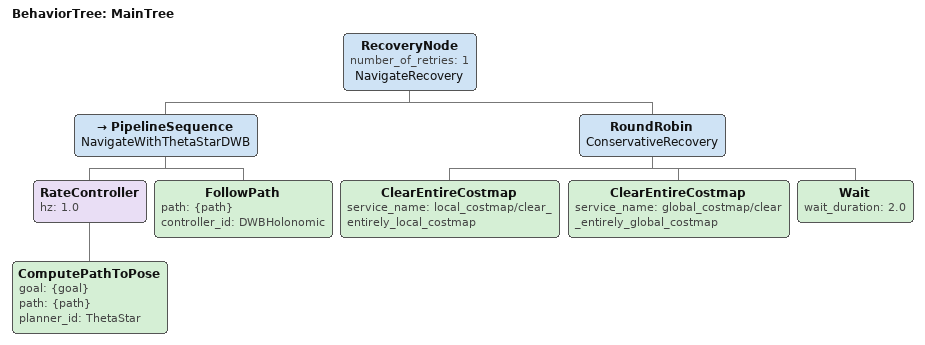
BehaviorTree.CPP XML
<root main_tree_to_execute="MainTree">
    <BehaviorTree ID="MainTree">
        <RecoveryNode number_of_retries="1" name="NavigateRecovery">
            <PipelineSequence name="NavigateWithThetaStarDWB">
                <RateController hz="1.0">
                    <ComputePathToPose goal="{goal}" path="{path}" planner_id="ThetaStar"/>
                </RateController>
                <FollowPath path="{path}" controller_id="DWBHolonomic"/>
            </PipelineSequence>
            <!-- RK-05: Spin e BackUp removidos (colisao = -50%). So limpamos e esperamos. -->
            <RoundRobin name="ConservativeRecovery">
                <ClearEntireCostmap service_name="local_costmap/clear_entirely_local_costmap"/>
                <ClearEntireCostmap service_name="global_costmap/clear_entirely_global_costmap"/>
                <Wait wait_duration="2.0"/>
            </RoundRobin>
        </RecoveryNode>
    </BehaviorTree>
</root>
